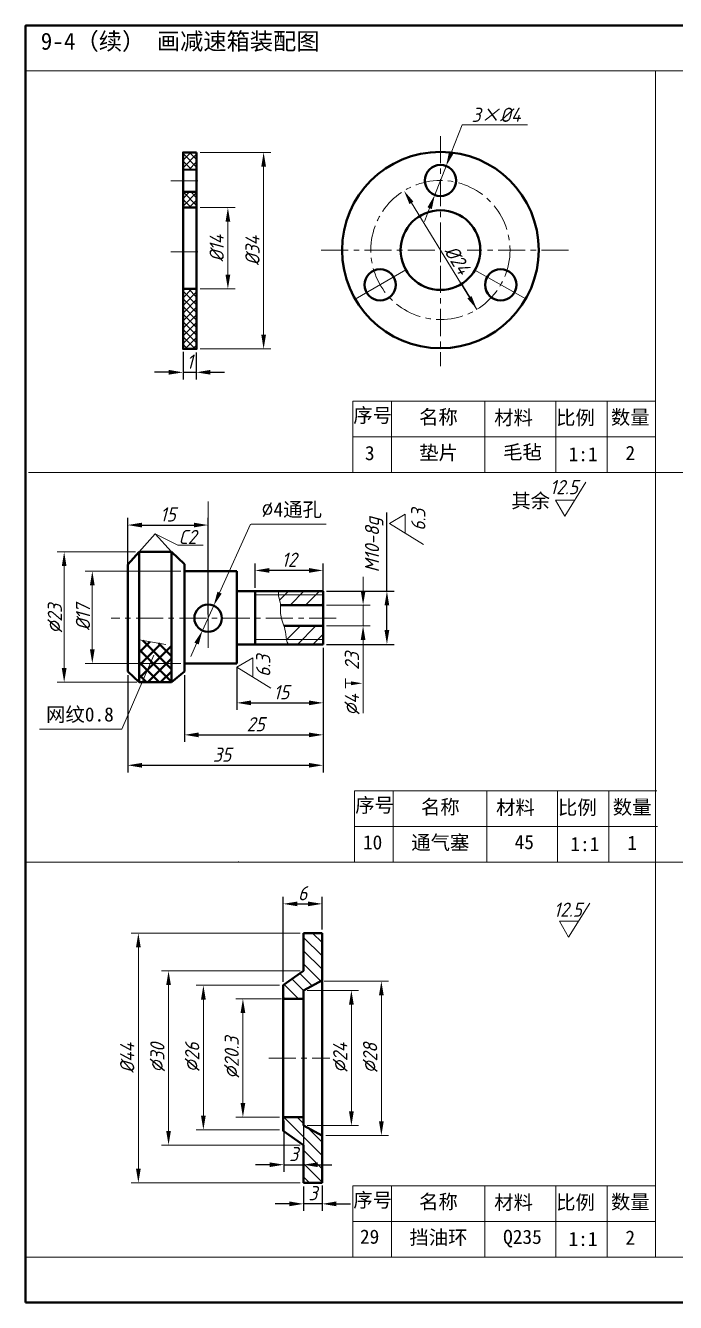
# Model space of a CAD drawing. Header units: millimetres. Extents: x 447 to 778, y 152 to 377.
# Drawn here: x 447.2 to 561.6, y 152.4 to 377.4 of the extents above; entities that cross this region are included whole.
import ezdxf

# ---------------------------------------------------------------- set-up
doc = ezdxf.new("R2010")
doc.units = ezdxf.units.MM
doc.header["$LTSCALE"] = 0.15
doc.header["$PDMODE"] = 2
doc.linetypes.add('CENTER', pattern=[50.8, 31.75, -6.35, 6.35, -6.35])
doc.layers.get('0').update_dxf_attribs({"lineweight": 13})
for name, color, linetype, lineweight in [('填', 7, 'Continuous', 13), ('标', 7, 'Continuous', 15), ('点', 7, 'CENTER', 15), ('点画线', 7, 'Continuous', 15), ('粗', 7, 'Continuous', 40), ('粗实线', 7, 'Continuous', 40), ('粗线', 7, 'Continuous', 40), ('细', 7, 'Continuous', 15), ('细线', 7, 'Continuous', 15)]:
    doc.layers.add(name, color=color, linetype=linetype, lineweight=lineweight)
doc.styles.get("Standard").update_dxf_attribs({"font": 'isocp.shx', "oblique": 15, "height": 2.5})
doc.styles.add('字1', font='SIMFANG.TTF', dxfattribs={"height": 2.5})
doc.dimstyles.new('ISO-25', dxfattribs={"dimtxt": 2.5, "dimasz": 2.5, "dimexe": 1.25, "dimexo": 0.625, "dimtad": 1, "dimdsep": 46, "dimtxsty": 'Standard', "dimcen": 2.5, "dimadec": 0, "dimazin": 0, "dimtfac": 1, "dimtmove": 0, "dimatfit": 3, "dimfxl": 0, "dimarcsym": 0})

# ---------------------------------------------------------------- blocks, each defined once
blk = doc.blocks.new('*D1')
at = {"layer": 'Defpoints', "color": 0}
for p in [(474.92, 320.52), (477.25, 320.41), (477.25, 316.3)]:
    blk.add_point(p, dxfattribs=at)
at = {"layer": '标', "color": 0, "lineweight": -2}
for p, q in [((474.92, 319.9), (474.92, 315.05)), ((477.25, 319.79), (477.25, 315.05)), ((472.42, 316.3), (469.92, 316.3)), ((474.92, 316.3), (477.25, 316.3)), ((479.75, 316.3), (482.25, 316.3))]:
    blk.add_line(p, q, dxfattribs=at)
at = {"layer": '标', "color": 0}
for points in [[(472.42, 316.72), (472.42, 315.89), (474.92, 316.3)], [(479.75, 316.72), (479.75, 315.89), (477.25, 316.3)]]:
    blk.add_solid(points, dxfattribs=at)
at = {"layer": '标', "color": 0, "insert": (476.09, 318.18), "char_height": 2.5, "attachment_point": 5}
blk.add_mtext('1', dxfattribs=at)
blk = doc.blocks.new('*D3')
at = {"layer": 'Defpoints', "color": 0}
for p in [(496.14, 173.48), (499.41, 173.62), (496.14, 169.78)]:
    blk.add_point(p, dxfattribs=at)
at = {"layer": '标', "color": 0, "lineweight": -2}
for p, q in [((496.14, 172.85), (496.14, 168.53)), ((499.41, 173), (499.41, 168.53)), ((493.64, 169.78), (491.14, 169.78)), ((499.41, 169.78), (496.14, 169.78)), ((501.91, 169.78), (504.41, 169.78))]:
    blk.add_line(p, q, dxfattribs=at)
at = {"layer": '标', "color": 0}
for points in [[(493.64, 170.2), (493.64, 169.36), (496.14, 169.78)], [(501.91, 170.2), (501.91, 169.36), (499.41, 169.78)]]:
    blk.add_solid(points, dxfattribs=at)
at = {"layer": '标', "color": 0, "insert": (497.78, 171.66), "char_height": 2.5, "attachment_point": 5}
blk.add_mtext('3', dxfattribs=at)
blk = doc.blocks.new('*D4')
at = {"layer": 'Defpoints', "color": 0}
for p in [(499.41, 222.64), (499.41, 217.48), (492.56, 208.29)]:
    blk.add_point(p, dxfattribs=at)
at = {"layer": '标', "color": 0, "lineweight": -2}
for p, q in [((492.56, 208.91), (492.56, 223.89)), ((499.41, 218.11), (499.41, 223.89)), ((495.06, 222.64), (496.91, 222.64))]:
    blk.add_line(p, q, dxfattribs=at)
at = {"layer": '标', "color": 0}
for points in [[(495.06, 223.05), (495.06, 222.22), (492.56, 222.64)], [(496.91, 223.05), (496.91, 222.22), (499.41, 222.64)]]:
    blk.add_solid(points, dxfattribs=at)
at = {"layer": '标', "color": 0, "insert": (495.98, 224.51), "char_height": 2.5, "attachment_point": 5}
blk.add_mtext('6', dxfattribs=at)
blk = doc.blocks.new('*D14')
at = {"layer": 'Defpoints', "color": 0}
for p in [(492.67, 185.05), (496.14, 185.05), (496.14, 176.68)]:
    blk.add_point(p, dxfattribs=at)
at = {"layer": '标', "color": 0, "lineweight": -2}
for p, q in [((492.67, 184.43), (492.67, 175.43)), ((496.14, 184.43), (496.14, 175.43)), ((490.17, 176.68), (487.67, 176.68)), ((492.67, 176.68), (496.14, 176.68)), ((498.64, 176.68), (501.14, 176.68))]:
    blk.add_line(p, q, dxfattribs=at)
at = {"layer": '标', "color": 0}
for points in [[(490.17, 177.09), (490.17, 176.26), (492.67, 176.68)], [(498.64, 177.09), (498.64, 176.26), (496.14, 176.68)]]:
    blk.add_solid(points, dxfattribs=at)
at = {"layer": '标', "color": 0, "insert": (494.4, 178.55), "char_height": 2.5, "attachment_point": 5}
blk.add_mtext('3', dxfattribs=at)
blk = doc.blocks.new('CUZAO')
for p, q in [((-20.17, -4.19), (-15.78, 2.87)), ((-18.27, -0.9), (-22.07, -0.9)), ((-22.07, -0.9), (-20.17, -4.19))]:
    blk.add_line(p, q)
blk = doc.blocks.new('*D43')
at = {"layer": 'Defpoints', "color": 0}
for p in [(499.58, 268.37), (484.41, 265), (499.58, 258.06)]:
    blk.add_point(p, dxfattribs=at)
at = {"layer": '标', "color": 0, "lineweight": -2}
for p, q in [((499.58, 267.74), (499.58, 256.81)), ((484.41, 264.37), (484.41, 256.81)), ((486.91, 258.06), (497.08, 258.06))]:
    blk.add_line(p, q, dxfattribs=at)
at = {"layer": '标', "color": 0}
for points in [[(486.91, 258.48), (486.91, 257.64), (484.41, 258.06)], [(497.08, 258.48), (497.08, 257.64), (499.58, 258.06)]]:
    blk.add_solid(points, dxfattribs=at)
at = {"layer": '标', "color": 0, "insert": (492.23, 259.93), "char_height": 2.5, "attachment_point": 5}
blk.add_mtext('15', dxfattribs=at)
blk = doc.blocks.new('*D44')
at = {"layer": 'Defpoints', "color": 0}
for p in [(499.58, 267.8), (475.16, 263.56), (499.58, 252.42)]:
    blk.add_point(p, dxfattribs=at)
at = {"layer": '标', "color": 0, "lineweight": -2}
for p, q in [((499.58, 267.18), (499.58, 251.17)), ((475.16, 262.93), (475.16, 251.17)), ((477.66, 252.42), (497.08, 252.42))]:
    blk.add_line(p, q, dxfattribs=at)
at = {"layer": '标', "color": 0}
for points in [[(477.66, 252.83), (477.66, 252), (475.16, 252.42)], [(497.08, 252.83), (497.08, 252), (499.58, 252.42)]]:
    blk.add_solid(points, dxfattribs=at)
at = {"layer": '标', "color": 0, "insert": (487.71, 254.29), "char_height": 2.5, "attachment_point": 5}
blk.add_mtext('25', dxfattribs=at)
blk = doc.blocks.new('*D45')
at = {"layer": 'Defpoints', "color": 0}
for p in [(499.58, 268.37), (465.18, 263.56), (499.58, 247.06)]:
    blk.add_point(p, dxfattribs=at)
at = {"layer": '标', "color": 0, "lineweight": -2}
for p, q in [((499.58, 267.74), (499.58, 245.81)), ((465.18, 262.94), (465.18, 245.81)), ((467.68, 247.06), (497.08, 247.06))]:
    blk.add_line(p, q, dxfattribs=at)
at = {"layer": '标', "color": 0}
for points in [[(467.68, 247.47), (467.68, 246.64), (465.18, 247.06)], [(497.08, 247.47), (497.08, 246.64), (499.58, 247.06)]]:
    blk.add_solid(points, dxfattribs=at)
at = {"layer": '标', "color": 0, "insert": (481.79, 248.93), "char_height": 2.5, "attachment_point": 5}
blk.add_mtext('35', dxfattribs=at)
blk = doc.blocks.new('*D46')
at = {"layer": 'Defpoints', "color": 0}
for p in [(499.58, 277.72), (510.82, 277.72), (499.58, 268.37)]:
    blk.add_point(p, dxfattribs=at)
at = {"layer": '细', "color": 0, "lineweight": -2}
for p, q in [((510.82, 277.72), (510.82, 291.62)), ((500.2, 277.72), (512.07, 277.72)), ((510.82, 270.87), (510.82, 275.22)), ((500.2, 268.37), (512.07, 268.37))]:
    blk.add_line(p, q, dxfattribs=at)
at = {"layer": '细', "color": 0}
for points in [[(510.4, 275.22), (511.23, 275.22), (510.82, 277.72)], [(510.4, 270.87), (511.23, 270.87), (510.82, 268.37)]]:
    blk.add_solid(points, dxfattribs=at)
at = {"layer": '细', "color": 0, "insert": (508.58, 285.92), "char_height": 2.5, "attachment_point": 5, "rotation": 90}
blk.add_mtext('M10-8g', dxfattribs=at)
blk = doc.blocks.new('*D47')
at = {"layer": 'Defpoints', "color": 0}
for p in [(487.6, 281.39), (487.6, 277.72), (499.58, 275.29)]:
    blk.add_point(p, dxfattribs=at)
at = {"layer": '标', "color": 0, "lineweight": -2}
for p, q in [((487.6, 278.35), (487.6, 282.64)), ((497.08, 281.39), (490.1, 281.39)), ((499.58, 275.91), (499.58, 282.64))]:
    blk.add_line(p, q, dxfattribs=at)
at = {"layer": '标', "color": 0}
for points in [[(490.1, 281.81), (490.1, 280.98), (487.6, 281.39)], [(497.08, 281.81), (497.08, 280.98), (499.58, 281.39)]]:
    blk.add_solid(points, dxfattribs=at)
at = {"layer": '标', "color": 0, "insert": (493.59, 283.27), "char_height": 2.5, "attachment_point": 5}
blk.add_mtext('12', dxfattribs=at)
blk = doc.blocks.new('*D48')
at = {"layer": 'Defpoints', "color": 0}
for p in [(479.33, 289.39), (465.18, 272.99), (479.33, 272.99)]:
    blk.add_point(p, dxfattribs=at)
at = {"layer": '标', "color": 0, "lineweight": -2}
for p, q in [((465.18, 273.62), (465.18, 290.64)), ((479.33, 273.62), (479.33, 290.64)), ((467.68, 289.39), (476.83, 289.39))]:
    blk.add_line(p, q, dxfattribs=at)
at = {"layer": '标', "color": 0}
for points in [[(467.68, 289.8), (467.68, 288.97), (465.18, 289.39)], [(476.83, 289.8), (476.83, 288.97), (479.33, 289.39)]]:
    blk.add_solid(points, dxfattribs=at)
at = {"layer": '标', "color": 0, "insert": (472.26, 291.26), "char_height": 2.5, "attachment_point": 5}
blk.add_mtext('15', dxfattribs=at)
blk = doc.blocks.new('*D49')
at = {"layer": 'Defpoints', "color": 0}
for p in [(513.82, 348.28), (526.66, 327.4)]:
    blk.add_point(p, dxfattribs=at)
at = {"layer": '细', "color": 0, "lineweight": -2}
blk.add_line((524.04, 331.66), (525.35, 329.53), dxfattribs=at)
at = {"layer": '细', "color": 0}
blk.add_solid([(525.71, 329.75), (525, 329.31), (526.66, 327.4)], dxfattribs=at)

msp = doc.modelspace()

# ---------------------------------------------------------------- hatches: boundary and pattern name
at = {"layer": '填'}
h = msp.add_hatch(dxfattribs=at)
h.set_pattern_fill('ANSI37', color=256, scale=0.3, style=0)
h.paths.add_polyline_path([(477.318, 355.06), (474.922, 355.06), (474.922, 352.023), (477.318, 351.963)])
h.paths.add_polyline_path([(474.922, 348.242), (474.922, 345.322), (477.318, 345.322), (477.318, 348.182)])
h.paths.add_polyline_path([(474.922, 320.412), (477.318, 320.412), (477.318, 330.983), (474.922, 330.983)])
h = msp.add_hatch(dxfattribs=at)
h.set_pattern_fill('LINE', color=256, scale=0.6075, angle=45, style=0)
h.set_pattern_definition([(45, (236.4972, 129.8383), (-1.363876, 1.363876), [])])
edge = h.paths.add_edge_path()
edge.add_line((499.579, 277.065), (491.741, 277.065))
edge.add_spline(control_points=[(491.741, 277.065), (491.744, 277.001), (491.787, 276.466), (492.03, 275.886), (492.068, 275.351), (492.071, 275.288)], knot_values=[0.8265648, 0.8265648, 0.8265648, 0.8265648, 0.9866255, 2.1628422, 2.3185734, 2.3185734, 2.3185734, 2.3185734], degree=3, periodic=0)
edge.add_line((492.071, 275.288), (499.579, 275.288))
edge.add_line((499.579, 275.288), (499.579, 277.065))
edge = h.paths.add_edge_path()
edge.add_line((499.579, 277.72), (491.767, 277.72))
edge.add_spline(control_points=[(491.767, 277.72), (491.745, 277.501), (491.731, 277.282), (491.741, 277.065)], knot_values=[0.2870941, 0.2870941, 0.2870941, 0.2870941, 0.8265648, 0.8265648, 0.8265648, 0.8265648], degree=3, periodic=0)
edge.add_line((491.741, 277.065), (499.579, 277.065))
edge.add_line((499.579, 277.065), (499.579, 277.72))
edge = h.paths.add_edge_path()
edge.add_line((499.579, 271.64), (492.686, 271.64))
edge.add_spline(control_points=[(492.686, 271.64), (492.798, 271.295), (493.025, 270.512), (493.031, 269.65), (493.118, 269.208)], knot_values=[5.3810908, 5.3810908, 5.3810908, 5.3810908, 6.2774838, 7.4024641, 7.4024641, 7.4024641, 7.4024641], degree=3, periodic=0)
edge.add_line((493.118, 269.208), (499.579, 269.208))
edge.add_line((499.579, 269.208), (499.579, 271.64))
edge = h.paths.add_edge_path()
edge.add_line((499.579, 269.208), (493.118, 269.208))
edge.add_spline(control_points=[(493.118, 269.208), (493.15, 269.046), (493.231, 268.751), (493.378, 268.485), (493.458, 268.367)], knot_values=[7.4024641, 7.4024641, 7.4024641, 7.4024641, 7.8170974, 8.177662, 8.177662, 8.177662, 8.177662], degree=3, periodic=0)
edge.add_line((493.458, 268.367), (499.579, 268.367))
edge.add_line((499.579, 268.367), (499.579, 269.208))
h = msp.add_hatch(dxfattribs=at)
h.set_pattern_fill('LINE', color=256, scale=0.52192, angle=315, style=0)
h.set_pattern_definition([(315, (377.0405, 549.0898), (1.171744, 1.171744), [])])
h.paths.add_polyline_path([(496.141, 173.478), (499.41, 173.478), (499.41, 181.823), (496.141, 183.564), (496.141, 185.052), (492.559, 185.052), (492.559, 182.672), (496.141, 180.142)])
h.paths.add_polyline_path([(496.141, 210.816), (492.559, 208.287), (492.559, 205.906), (496.141, 205.906), (496.141, 207.394), (499.41, 209.135), (499.41, 217.48), (496.141, 217.48)])
at = {"layer": '粗线'}
h = msp.add_hatch(dxfattribs=at)
h.set_pattern_fill('ANSI37', color=256, scale=0.5, style=0)
h.set_pattern_definition([(45, (-124.1147, 5.6304), (-1.122532, 1.122532), []), (135, (-124.1147, 5.6304), (-1.122532, -1.122532), [])])
h.paths.add_polyline_path([(472.864, 268.168), (467.182, 269.137), (467.182, 261.688), (472.864, 261.688)])

# ---------------------------------------------------------------- linework, layer by layer
for p, q in [((447.195, 369.405), (777.195, 369.405)), ((540.548, 298.673), (540.548, 311.228)), ((504.805, 304.956), (558.13, 304.956)), ((540.876, 229.977), (540.876, 242.532)), ((505.134, 236.26), (558.459, 236.26)), ((507.408, 236.26), (558.459, 236.26)), ((540.552, 160.405), (540.552, 172.96)), ((504.809, 166.688), (558.134, 166.688)), ((507.083, 166.688), (558.134, 166.688)), ((511.605, 160.405), (511.605, 166.688)), ((447.195, 160.405), (777.195, 160.405))]:
    msp.add_line(p, q)
at = {"layer": '填'}
msp.add_open_spline([(491.767, 277.72), (491.738, 277.436), (491.699, 276.676), (492.158, 275.579), (491.959, 273.972), (492.433, 272.337), (493.081, 270.556), (493.017, 269.136), (493.378, 268.485), (493.458, 268.367)], degree=3, knots=[0.2870941, 0.2870941, 0.2870941, 0.2870941, 0.9866255, 2.1628422, 3.1075373, 4.9120437, 6.2774838, 7.8170974, 8.177662, 8.177662, 8.177662, 8.177662], dxfattribs=at)
at = {"layer": '标'}
for p, q in [((524.068, 359.906), (522.143, 354.971)), ((477.943, 355.06), (490.363, 355.06)), ((489.113, 322.912), (489.113, 352.56)), ((519.249, 347.555), (521.234, 352.642)), ((477.943, 345.322), (484.072, 345.322)), ((526.65, 327.396), (515.14, 346.158)), ((518.34, 345.226), (517.432, 342.897)), ((482.822, 333.483), (482.822, 342.822)), ((477.943, 330.983), (484.072, 330.983)), ((477.943, 320.412), (490.363, 320.412)), ((486.811, 289.551), (481.351, 277.47)), ((500.102, 289.551), (486.901, 289.551)), ((467.182, 284.661), (470.017, 287.83)), ((470.017, 287.83), (473.981, 285.848)), ((470.017, 287.83), (472.864, 284.661)), ((473.981, 285.848), (478.46, 285.848)), ((466.557, 284.661), (452.743, 284.661)), ((453.993, 264.188), (453.993, 282.161)), ((506.626, 277.788), (506.626, 280.288)), ((478.333, 270.791), (480.322, 275.192)), ((500.204, 275.288), (507.876, 275.288)), ((506.626, 275.288), (506.626, 271.64)), ((500.204, 271.64), (507.876, 271.64)), ((477.303, 268.513), (476.274, 266.235)), ((506.626, 269.14), (506.626, 256.259)), ((469.809, 266.435), (464.141, 253.444)), ((466.814, 261.688), (452.743, 261.688)), ((464.141, 253.444), (449.64, 253.444)), ((484.703, 229.977), (484.703, 230.094)), ((495.516, 217.48), (465.808, 217.48)), ((467.058, 175.978), (467.058, 214.98)), ((495.516, 210.816), (471.124, 210.816)), ((472.374, 182.642), (472.374, 208.316)), ((491.934, 208.287), (477.252, 208.287)), ((496.766, 207.394), (505.816, 207.394)), ((499.8, 209.011), (511.088, 209.011)), ((478.502, 185.318), (478.502, 205.787)), ((492.281, 205.906), (484.215, 205.906)), ((504.566, 186.064), (504.566, 204.894)), ((509.838, 184.323), (509.838, 206.511)), ((485.465, 187.552), (485.465, 203.406)), ((491.934, 185.052), (484.215, 185.052)), ((491.934, 182.818), (477.252, 182.818)), ((496.766, 183.564), (505.816, 183.564)), ((495.516, 180.142), (471.124, 180.142)), ((500.035, 181.823), (511.088, 181.823)), ((495.516, 173.478), (465.808, 173.478))]:
    msp.add_line(p, q, dxfattribs=at)
for points in [[(488.697, 352.56), (489.53, 352.56), (489.113, 355.06)], [(521.754, 355.122), (522.531, 354.82), (521.234, 352.642)], [(515.495, 346.376), (514.785, 345.94), (513.833, 348.289)], [(517.952, 345.377), (518.729, 345.074), (519.249, 347.555)], [(482.405, 342.822), (483.239, 342.822), (482.822, 345.322)], [(482.405, 333.483), (483.239, 333.483), (482.822, 330.983)], [(488.697, 322.912), (489.53, 322.912), (489.113, 320.412)], [(453.576, 282.161), (454.409, 282.161), (453.993, 284.661)], [(480.972, 277.642), (481.731, 277.299), (480.322, 275.192)], [(506.209, 277.788), (507.042, 277.788), (506.626, 275.288)], [(476.923, 268.684), (477.683, 268.341), (478.333, 270.791)], [(506.209, 269.14), (507.042, 269.14), (506.626, 271.64)], [(453.576, 264.188), (454.409, 264.188), (453.993, 261.688)], [(466.641, 214.98), (467.474, 214.98), (467.058, 217.48)], [(471.957, 208.316), (472.79, 208.316), (472.374, 210.816)], [(478.085, 205.787), (478.918, 205.787), (478.502, 208.287)], [(504.15, 204.894), (504.983, 204.894), (504.566, 207.394)], [(509.421, 206.511), (510.254, 206.511), (509.838, 209.011)], [(485.049, 203.406), (485.882, 203.406), (485.465, 205.906)], [(485.049, 187.552), (485.882, 187.552), (485.465, 185.052)], [(478.085, 185.318), (478.918, 185.318), (478.502, 182.818)], [(504.15, 186.064), (504.983, 186.064), (504.566, 183.564)], [(471.957, 182.642), (472.79, 182.642), (472.374, 180.142)], [(509.421, 184.323), (510.254, 184.323), (509.838, 181.823)], [(466.641, 175.978), (467.474, 175.978), (467.058, 173.478)]]:
    msp.add_solid(points, dxfattribs=at)
at = {"layer": '点'}
for p, q in [((520.241, 357.938), (520.241, 317.406)), ((472.77, 350.058), (478.296, 350.058)), ((472.77, 337.541), (478.296, 337.541)), ((519.26, 337.842), (498.494, 337.842)), ((542.796, 337.842), (524.927, 337.842)), ((462.52, 272.992), (462.293, 272.992)), ((501.895, 272.992), (462.52, 272.992)), ((467.182, 269.137), (472.864, 268.168)), ((490.028, 195.479), (500.792, 195.479))]:
    msp.add_line(p, q, dxfattribs=at)
msp.add_circle((520.241, 337.842), 12.256, dxfattribs=at)
at = {"layer": '点画线'}
msp.add_line((479.327, 293.559), (479.327, 267.772), dxfattribs=at)
at = {"layer": '粗'}
for p, q in [((474.922, 352.023), (477.318, 351.963)), ((474.922, 348.121), (477.318, 348.121)), ((474.922, 345.322), (477.318, 345.322)), ((474.922, 330.983), (477.318, 330.983)), ((496.141, 217.48), (499.41, 217.48)), ((499.41, 217.48), (499.41, 174.104)), ((499.41, 173.478), (499.41, 216.855)), ((496.141, 210.816), (492.559, 208.287)), ((492.559, 208.287), (492.559, 189.685)), ((496.141, 207.394), (499.492, 209.18)), ((496.141, 207.394), (496.141, 191.208)), ((492.559, 205.906), (496.141, 205.906)), ((492.559, 182.672), (492.559, 201.273)), ((496.141, 183.564), (496.141, 199.75)), ((492.559, 185.052), (496.141, 185.052)), ((496.141, 180.142), (492.559, 182.672)), ((496.141, 183.564), (499.492, 181.779)), ((496.141, 173.478), (499.41, 173.478))]:
    msp.add_line(p, q, dxfattribs=at)
msp.add_lwpolyline([(477.318, 355.06), (477.318, 320.412), (474.922, 320.412), (474.922, 355.06)], close=True, dxfattribs=at)
for points in [[(496.141, 217.48), (496.141, 210.816)], [(496.141, 173.478), (496.141, 180.142)]]:
    msp.add_lwpolyline(points, dxfattribs=at)
for centre, radius in [((520.241, 337.842), 17.307), ((520.241, 350.098), 2.754), ((520.241, 337.842), 7.02), ((509.628, 331.715), 2.754), ((530.855, 331.715), 2.754)]:
    msp.add_circle(centre, radius, dxfattribs=at)
at = {"layer": '粗实线'}
for p, q in [((467.182, 284.661), (465.184, 282.428)), ((467.182, 284.661), (467.182, 261.688)), ((472.864, 284.661), (467.182, 284.661)), ((472.864, 284.661), (475.164, 282.509)), ((472.864, 284.661), (472.864, 261.688)), ((465.184, 282.428), (465.184, 263.564)), ((475.164, 263.56), (475.164, 282.509)), ((475.164, 281.275), (484.413, 281.275)), ((484.413, 281.275), (484.413, 264.999)), ((484.413, 277.72), (499.579, 277.72)), ((487.596, 277.72), (487.596, 268.367)), ((499.579, 277.72), (499.579, 268.367)), ((492.071, 275.288), (499.579, 275.288)), ((492.686, 271.64), (499.579, 271.64)), ((484.413, 268.367), (499.579, 268.367)), ((465.184, 263.564), (467.182, 261.688)), ((475.164, 263.56), (472.864, 261.688)), ((475.164, 264.999), (484.413, 264.999)), ((467.182, 261.688), (472.864, 261.688))]:
    msp.add_line(p, q, dxfattribs=at)
msp.add_lwpolyline([(447.195, 152.405), (777.195, 152.405), (777.195, 377.405), (447.195, 377.405)], close=True, dxfattribs=at)
msp.add_circle((479.327, 272.992), 2.415, dxfattribs=at)
at = {"layer": '细'}
for p, q in [((558.13, 369.405), (558.13, 160.405)), ((524.068, 359.906), (535.57, 359.906)), ((520.241, 340.043), (520.241, 335.695)), ((504.805, 311.228), (504.805, 298.673)), ((511.601, 298.673), (511.601, 311.229)), ((528.074, 311.233), (528.074, 298.673)), ((549.582, 311.237), (549.582, 298.673)), ((507.095, 304.956), (558.146, 304.956)), ((511.617, 298.673), (511.617, 304.956)), ((558.143, 298.673), (447.717, 298.673)), ((447.717, 298.673), (776.8, 298.673)), ((474.539, 281.275), (457.697, 281.275)), ((475.164, 281.275), (475.164, 264.999)), ((458.947, 278.775), (458.947, 267.499)), ((487.596, 277.065), (499.579, 277.065)), ((487.596, 269.208), (499.579, 269.208)), ((474.539, 264.999), (457.697, 264.999)), ((503.537, 262.353), (503.537, 260.657)), ((504.52, 261.505), (503.537, 261.505)), ((505.134, 242.532), (505.134, 229.977)), ((511.93, 229.977), (511.93, 242.533)), ((528.403, 242.537), (528.403, 229.977)), ((549.911, 242.541), (549.911, 229.977)), ((556.68, 229.977), (447.195, 229.977)), ((447.195, 229.977), (777.532, 229.977)), ((504.809, 172.96), (504.809, 160.405)), ((511.605, 160.405), (511.605, 172.962)), ((528.078, 172.965), (528.078, 160.405)), ((549.586, 172.97), (549.586, 160.405))]:
    msp.add_line(p, q, dxfattribs=at)
for points in [[(458.531, 278.775), (459.364, 278.775), (458.947, 281.275)], [(458.531, 267.499), (459.364, 267.499), (458.947, 264.999)], [(504.52, 261.838), (504.52, 261.171), (506.52, 261.505)]]:
    msp.add_solid(points, dxfattribs=at)
at = {"layer": '细线'}
for p, q in [((514.162, 334.333), (505.254, 329.189)), ((526.289, 334.278), (535.26, 329.242))]:
    msp.add_line(p, q, dxfattribs=at)
at = {"layer": '细线', "linetype": 'Continuous'}
for p, q in [((504.805, 311.228), (557.989, 311.228)), ((505.134, 242.532), (558.318, 242.532)), ((504.809, 172.96), (557.993, 172.96))]:
    msp.add_line(p, q, dxfattribs=at)

# ---------------------------------------------------------------- block references
at = {"xscale": 0.84699999999998, "yscale": 0.84699999999998, "zscale": 0.8470000000000001}
for p in [(559.202, 294.527), (559.885, 220.335)]:
    msp.add_blockref('CUZAO', p, dxfattribs=at)
at = {"xscale": 0.84699999999998, "yscale": 0.84699999999998, "zscale": 0.8470000000000001, "rotation": 270}
for p in [(514.816, 272.6), (487.965, 247.29)]:
    msp.add_blockref('CUZAO', p, dxfattribs=at)

# ---------------------------------------------------------------- texts
at = {"insert": (449.869, 376.144), "char_height": 2.5, "width": 330, "attachment_point": 1, "style": '字1'}
msp.add_mtext('{\\fSimHei|b0|i0|c134|p2;\\H1.2x;9-4（续） 画减速箱装配图}', dxfattribs=at)
at = {"char_height": 2.5, "attachment_point": 3}
for insert in [(544.456, 297.321), (545.139, 222.858)]:
    msp.add_mtext('12.5', dxfattribs=dict(at, insert=insert))
at = {"insert": (516.339, 290.317), "char_height": 2.5, "attachment_point": 5, "rotation": 90}
msp.add_mtext('6.3', dxfattribs=at)
at = {"layer": '标', "insert": (530.043, 361.675), "char_height": 2.5, "attachment_point": 5}
msp.add_mtext('3{\\fSimSun|b0|i0|c134|p2;×}%%c4', dxfattribs=at)
at = {"layer": '标', "char_height": 2.5, "attachment_point": 5}
for s, insert, rotation in [('%%c14', (480.853, 338.152), 90), ('%%c34', (487.144, 337.736), 90), ('%%c24', (523.252, 336.118), 302), ('%%c44', (465.089, 195.479), 90), ('{\\Ftxt.shx;%%c}30', (470.405, 195.479), 90), ('{\\Ftxt.shx;%%c}26', (476.533, 195.552), 90), ('{\\Ftxt.shx;%%c}20.3', (483.496, 195.479), 90), ('{\\Ftxt.shx;%%c}24', (502.597, 195.479), 90), ('{\\Ftxt.shx;%%c}28', (507.869, 195.417), 90)]:
    msp.add_mtext(s, dxfattribs=dict(at, insert=insert, rotation=rotation))
at = {"layer": '标', "insert": (474.13, 288.534), "char_height": 2.5, "width": 75.2491, "attachment_point": 1}
msp.add_mtext('C2', dxfattribs=at)
at = {"layer": '标', "insert": (450.807, 257.274), "char_height": 2.5, "width": 31.8369, "attachment_point": 1, "style": '字1'}
msp.add_mtext('网纹0.8', dxfattribs=at)
at = {"layer": '细', "char_height": 2.5, "attachment_point": 2, "style": '字1'}
for s, insert, width in [('序号', (508.316, 309.973), 7.14), ('{\\fFangSong_GB2312|b0|i0|c134|p49;名称}', (519.89, 309.675), 7.14), ('{\\fFangSong_GB2312|b0|i0|c134|p49;材料}', (533.119, 309.565), 7.14), ('{\\fFangSong_GB2312|b0|i0|c134|p49;比例}', (544.017, 309.565), 7.14), ('{\\fFangSong_GB2312|b0|i0|c134|p49;数量}', (553.664, 309.634), 7.14), ('{\\f仿宋_GB2312|b0|i0|c134|p49;垫片}', (519.906, 303.392), 7.14), ('{\\f仿宋_GB2312|b0|i0|c134|p49;毛毡}', (534.692, 303.483), 7.14), ('{\\f仿宋_GB2312|b0|i0|c134|p49;3}', (507.796, 303.327), 7.14), ('{\\f仿宋_GB2312|b0|i0|c134|p49;1\\f宋体|b0|i0|c0|p2;:\\f仿宋_GB2312|b0|i0|c134|p49;1}', (545.359, 303.124), 7.14), ('{\\fFangSong_GB2312|b0|i0|c134|p49;2}', (553.68, 303.35), 7.14), ('{\\f仿宋_GB2312|b0|i0|c134|p49;其余}', (536.141, 294.913), 7.14), ('{\\Ftxt.shx;%%c}4{\\f仿宋_GB2312|b0|i0|c134|p49;通孔}', (494.042, 293.381), 14.57391), ('{\\fFangSong_GB2312|b0|i0|c134|p49;序号}', (508.644, 241.277), 7.14), ('{\\fFangSong_GB2312|b0|i0|c134|p49;名称}', (520.218, 240.979), 7.14), ('{\\fFangSong_GB2312|b0|i0|c134|p49;材料}', (533.447, 240.869), 7.14), ('{\\fFangSong_GB2312|b0|i0|c134|p49;比例}', (544.346, 240.869), 7.14), ('{\\fFangSong_GB2312|b0|i0|c134|p49;数量}', (553.993, 240.938), 7.14), ('{\\f仿宋_GB2312|b0|i0|c134|p49;10}', (508.301, 234.726), 7.14), ('{\\f仿宋_GB2312|b0|i0|c134|p49;通气塞}', (520.218, 234.696), 14.50706), ('{\\f仿宋_GB2312|b0|i0|c134|p49;45}', (535.004, 234.787), 7.14), ('{\\f仿宋_GB2312|b0|i0|c134|p49;1\\f宋体|b0|i0|c0|p2;:\\f仿宋_GB2312|b0|i0|c134|p49;1}', (545.672, 234.428), 7.14), ('{\\fFangSong_GB2312|b0|i0|c134|p49;1}', (553.993, 234.654), 7.14), ('{\\fFangSong_GB2312|b0|i0|c134|p49;序号}', (508.32, 171.705), 7.14), ('{\\fFangSong_GB2312|b0|i0|c134|p49;名称}', (519.894, 171.408), 7.14), ('{\\fFangSong_GB2312|b0|i0|c134|p49;材料}', (533.123, 171.297), 7.14), ('{\\fFangSong_GB2312|b0|i0|c134|p49;比例}', (544.021, 171.297), 7.14), ('{\\fFangSong_GB2312|b0|i0|c134|p49;数量}', (553.668, 171.366), 7.14), ('{\\f仿宋_GB2312|b0|i0|c134|p49;29}', (507.778, 165.257), 7.14), ('{\\f仿宋_GB2312|b0|i0|c134|p49;挡油环}', (519.894, 165.125), 13.21637), ('{\\f仿宋_GB2312|b0|i0|c134|p49;Q235}', (534.679, 165.215), 7.14), ('{\\f仿宋_GB2312|b0|i0|c134|p49;1\\f宋体|b0|i0|c0|p2;:\\f仿宋_GB2312|b0|i0|c134|p49;1}', (545.347, 164.857), 7.14), ('{\\fFangSong_GB2312|b0|i0|c134|p49;2}', (553.668, 165.083), 7.14)]:
    msp.add_mtext(s, dxfattribs=dict(at, insert=insert, width=width))
at = {"layer": '细', "char_height": 2.5, "attachment_point": 5, "rotation": 90}
for s, insert in [('{\\Ftxt.shx;%%c}23', (452.35, 272.849)), ('%%C17', (457.302, 273.137)), ('6.3', (489.04, 264.559)), ('{\\Ftxt.shx;%%c}4   23', (504.657, 261.356))]:
    msp.add_mtext(s, dxfattribs=dict(at, insert=insert))

# ---------------------------------------------------------------- dimensions: what is measured, and where the dimension line sits
at = {"layer": '标'}
for base, p1, p2, text, picture, middle in [((477.255, 316.303), (474.922, 320.522), (477.255, 320.412), '1', '*D1', (476.088, 318.178)), ((499.41, 222.638), (492.559, 208.287), (499.41, 217.48), '6', '*D4', (495.984, 224.513)), ((496.141, 176.676), (492.668, 185.052), (496.141, 185.052), '3', '*D14', (494.405, 178.551)), ((496.141, 169.78), (499.41, 173.624), (496.141, 173.478), '3', '*D3', (497.775, 171.655))]:
    dim = msp.add_linear_dim(base=base, p1=p1, p2=p2, angle=180, text=text, dimstyle='ISO-25', dxfattribs=at)
    dim.commit()
    dim.dimension.update_dxf_attribs({"geometry": picture, "text_midpoint": middle})
for base, p1, p2, text, picture, middle in [((479.327, 289.385), (465.184, 272.992), (479.327, 272.992), '15', '*D48', (472.256, 291.26)), ((487.596, 281.394), (499.579, 275.288), (487.596, 277.72), '12', '*D47', (493.588, 283.27))]:
    dim = msp.add_linear_dim(base=base, p1=p1, p2=p2, text=text, dimstyle='ISO-25', dxfattribs=at)
    dim.commit()
    dim.dimension.update_dxf_attribs({"geometry": picture, "text_midpoint": middle})
for base, p1, p2, text, picture, middle in [((499.579, 247.057), (465.184, 263.564), (499.579, 268.367), '35', '*D45', (481.786, 247.057)), ((499.579, 252.417), (475.164, 263.56), (499.579, 267.804), '25', '*D44', (487.714, 252.417)), ((499.579, 258.058), (484.413, 264.999), (499.579, 268.367), '15', '*D43', (492.23, 258.058))]:
    dim = msp.add_linear_dim(base=base, p1=p1, p2=p2, text=text, dimstyle='ISO-25', dxfattribs=at)
    dim.commit()
    dim.dimension.update_dxf_attribs({"geometry": picture, "text_midpoint": middle, "dimtype": 160})
at = {"layer": '细'}
dim = msp.add_diameter_dim_2p(p1=(513.823, 348.284), p2=(526.66, 327.401), text=' ', dimstyle='ISO-25', dxfattribs=at)
dim.commit()
dim.dimension.update_dxf_attribs({"geometry": '*D49', "text_midpoint": (524.041, 331.661), "dimtype": 163})
dim = msp.add_linear_dim(base=(510.815, 277.72), p1=(499.579, 268.367), p2=(499.579, 277.72), angle=90, text='M10-8g', dimstyle='ISO-25', dxfattribs=at)
dim.commit()
dim.dimension.update_dxf_attribs({"geometry": '*D46', "text_midpoint": (508.582, 285.921)})

doc.saveas('drawing.dxf')
